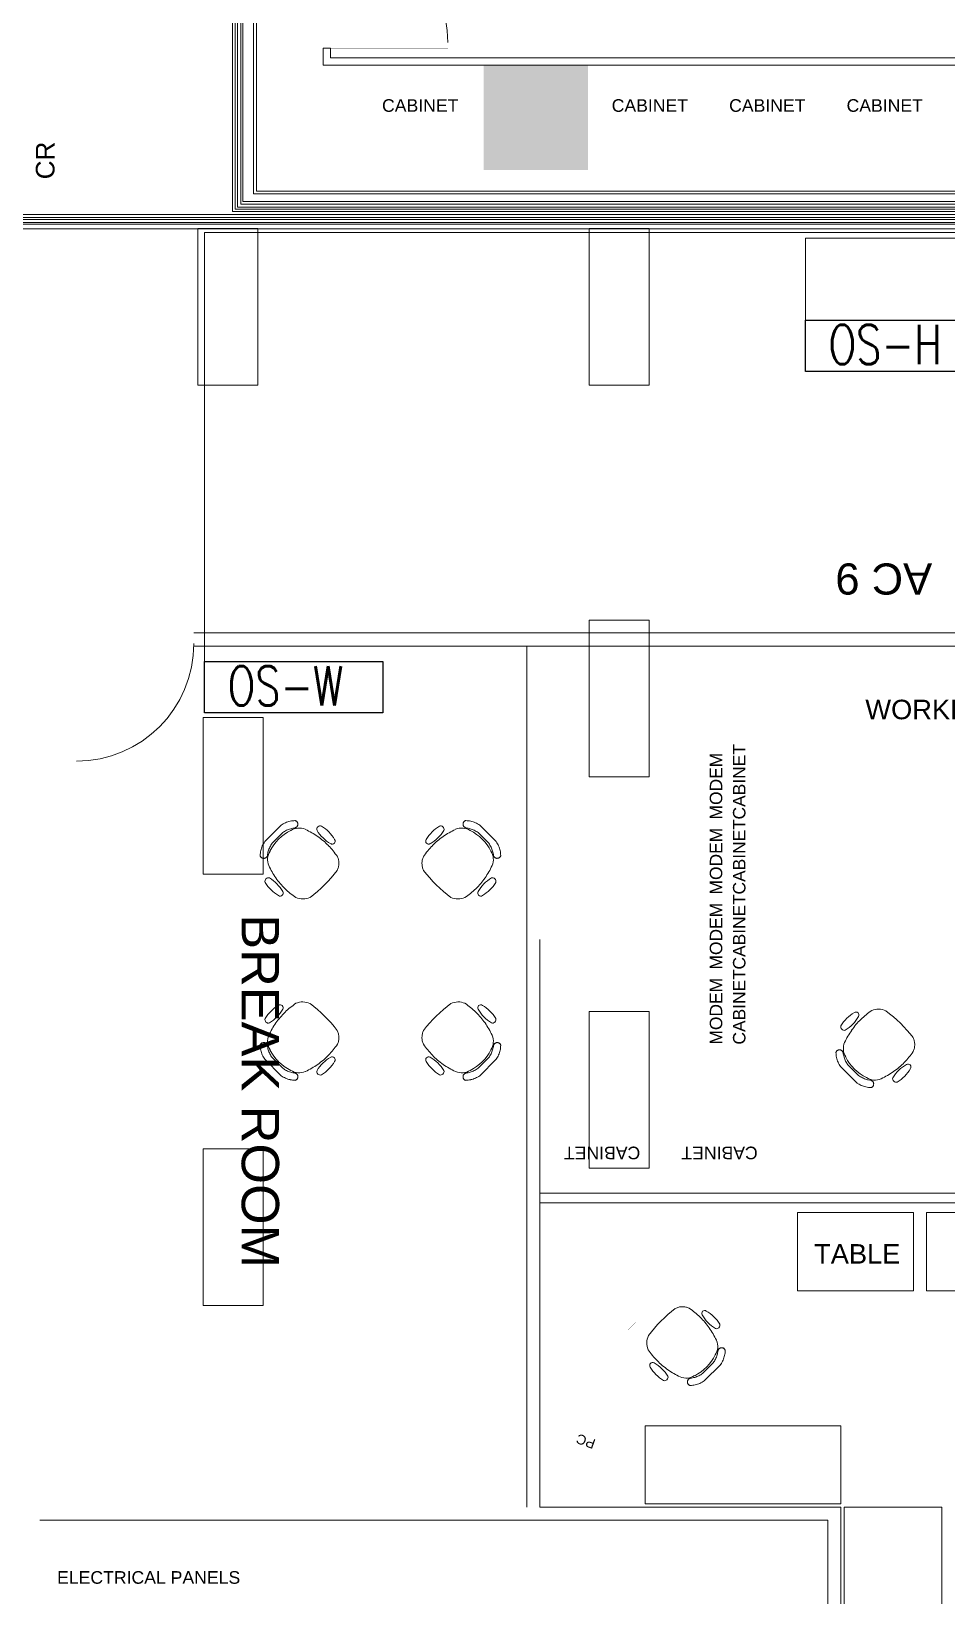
# Model space of a CAD drawing. Extents: x -6172 to 8039, y -4082 to 1639.
# Drawn here: x 283.3 to 563.9, y -737.5 to -257.9 of the extents above; entities that cross this region are included whole.
import ezdxf
from ezdxf.enums import TextEntityAlignment as Align

# ---------------------------------------------------------------- set-up
doc = ezdxf.new("R2010")
doc.units = 0
doc.header["$LTSCALE"] = 96
doc.header["$MEASUREMENT"] = 0
doc.layers.get('0').update_dxf_attribs({"linetype": 'CONTINUOUS', "lineweight": 0})
for name, color, linetype, lineweight in [('21', 7, 'CONTINUOUS', 0), ('A-ANNO-RMNA', 4, 'CONTINUOUS', 0), ('A-DOOR', 2, 'CONTINUOUS', 0), ('A-FURN-CHAR', 3, 'CONTINUOUS', 0), ('A-FURN-FILE', 3, 'CONTINUOUS', 0), ('A-FURN-PNLS', 2, 'CONTINUOUS', 0), ('A-FURN-WKSF', 3, 'CONTINUOUS', 0), ('A-GRID-COLS', 2, 'CONTINUOUS', 0), ('A-PATT-WALL', 1, 'CONTINUOUS', 0), ('A-WALL-FULL', 6, 'CONTINUOUS', 0), ('FLT-Peripheral Wiring', 214, 'CONTINUOUS', 0), ('NTS_NOT_TO_STANDARDS', 7, 'CONTINUOUS', 0)]:
    doc.layers.add(name, color=color, linetype=linetype, lineweight=lineweight)
doc.layers.add('FLT-Occupancy-Sensor', color=160, linetype='CONTINUOUS')
doc.styles.add('ARIAL', font='ARIAL', dxfattribs={"height": 0.2})
doc.styles.add('SIM-00', font='SIMPLEX.SHX', dxfattribs={"width": 0.75})

# ---------------------------------------------------------------- blocks, each defined once
blk = doc.blocks.new('24LITE')
at = {"layer": '21', "color": 7, "linetype": 'Continuous'}
for p, q in [((1.13, 81.75), (1.13, 9.75)), ((1.13, 81.75), (28.69, 81.75)), ((28.69, 81.75), (28.69, 9.75)), ((1.13, 9.75), (28.69, 9.75))]:
    blk.add_line(p, q, dxfattribs=at)
blk = doc.blocks.new('ZZ000001')
at = {"color": 0, "linetype": 'ByBlock', "xscale": 0.6666977108052228, "yscale": 0.6666977108052228}
for p in [(333.54, -372.92), (453.54, -372.92), (453.54, -492.92), (335.18, -522.75), (453.54, -612.93), (335.18, -655.01)]:
    blk.add_blockref('24LITE', p, dxfattribs=at)
blk = doc.blocks.new('ZZ000034')
at = {"layer": 'A-FURN-CHAR', "color": 8, "linetype": 'Continuous'}
for p, q in [((492.28, -666.08), (489.02, -669.34)), ((489.5, -671.64), (494.58, -666.57))]:
    blk.add_line(p, q, dxfattribs=at)
for centre, radius, start, end in [((505.8, -682.45), 41.53, 127.2404, 143.4682), ((482.92, -654.02), 5.14, 103.5538, 115.7376), ((482.89, -653.92), 5.04, 91.2029, 103.5516), ((482.89, -653.84), 4.96, 78.7158, 91.1974), ((482.9, -653.79), 4.91, 66.1507, 78.7063), ((471.91, -668.8), 23.4, 45.6234, 56.2042), ((471.74, -668.97), 23.64, 35.1071, 45.6174), ((489.65, -650.93), 0.891, 54.3254, 212.0085), ((498.97, -645.7), 11.58, 209.467, 238.6698), ((484.4, -660.24), 11.58, 31.3326, 60.1422), ((471.43, -669.18), 24.02, 24.7042, 35.1031), ((493.27, -654.56), 1.08, 252.8985, 18.3234), ((477.23, -659.97), 5.3, 155.1727, 203.1288), ((488.94, -661.06), 4.73, 327.1659, 23.2822), ((494.87, -662.61), 1.16, 123.9075, 135.1105), ((494.87, -662.62), 1.16, 112.7588, 123.9124), ((494.88, -662.62), 1.17, 101.6334, 112.76), ((494.88, -662.62), 1.17, 90.5123, 101.6379), ((494.88, -662.62), 1.16, 79.3651, 90.5161), ((494.88, -662.61), 1.16, 68.1686, 79.3674), ((494.88, -662.6), 1.15, 56.9066, 68.1689), ((494.89, -662.59), 1.14, 45.5741, 56.9064), ((491.81, -649.03), 23.4, 213.7952, 224.3789), ((473.71, -666.86), 0.891, 57.9938, 215.6769), ((468.49, -676.19), 11.58, 31.3325, 60.5354), ((491.98, -648.86), 23.64, 224.3846, 234.8979), ((480.27, -657.46), 14.08, 296.7942, 333.9004), ((485.98, -661.45), 7.82, 323.6359, 333.5957), ((486.06, -661.48), 7.73, 333.5893, 343.6239), ((486.19, -661.52), 7.59, 343.6187, 353.7747), ((494.84, -662.59), 1.13, 157.7157, 169.1178), ((494.85, -662.6), 1.13, 146.3776, 157.715), ((494.86, -662.6), 1.15, 135.1134, 146.3806), ((488.15, -662.14), 7.8, 325.379, 336.514), ((488.22, -662.17), 7.73, 336.5048, 347.7141), ((494.89, -662.59), 1.13, 34.1745, 45.5725), ((488.36, -662.2), 7.59, 347.7072, 359.0558), ((494.9, -662.58), 1.12, 22.7269, 34.1754), ((494.9, -662.58), 1.11, 11.2436, 22.7197), ((483.03, -661.61), 11.58, 209.8601, 238.6697), ((477.35, -670.48), 1.08, 251.6789, 17.1039), ((492.2, -648.55), 24.02, 234.9022, 245.3038), ((484.03, -666.03), 4.73, 246.7202, 302.8365), ((485.56, -671.94), 1.16, 146.0905, 157.244), ((485.55, -671.93), 1.16, 134.8912, 146.0941), ((485.54, -671.92), 1.15, 123.624, 134.8912), ((485.54, -671.92), 1.13, 112.2863, 123.6237), ((485.53, -671.91), 1.13, 100.8858, 112.2879), ((484.46, -663.25), 7.59, 276.2278, 286.3838), ((484.42, -663.12), 7.73, 286.3784, 296.4129), ((484.38, -663.04), 7.82, 296.4065, 306.3662), ((485.56, -671.94), 1.17, 168.3666, 179.4923), ((485.56, -671.94), 1.16, 179.4866, 190.6376), ((485.55, -671.94), 1.16, 190.6342, 201.833), ((485.56, -671.94), 1.17, 157.2402, 168.3667), ((485.54, -671.94), 1.15, 201.8329, 213.0952), ((485.53, -671.95), 1.14, 213.0972, 224.4295), ((485.52, -671.95), 1.13, 224.4292, 235.8271), ((485.52, -671.96), 1.12, 235.8283, 247.2768), ((485.52, -671.96), 1.11, 247.2812, 258.7574), ((485.14, -665.42), 7.59, 270.9465, 282.2951), ((485.11, -665.28), 7.73, 282.288, 293.4973), ((485.08, -665.21), 7.8, 293.4885, 304.6235)]:
    blk.add_arc(centre, radius, start, end, dxfattribs=at)
blk = doc.blocks.new('ZZ000036')
at = {"layer": 'A-FURN-CHAR', "color": 8, "linetype": 'Continuous'}
for p, q in [((531.29, -575.24), (536.36, -580.32)), ((536.85, -578.02), (533.58, -574.76))]:
    blk.add_line(p, q, dxfattribs=at)
for centre, radius, start, end in [((541.31, -568.77), 11.58, 119.8601, 148.6697), ((526.74, -554.23), 11.58, 301.3325, 330.5354), ((554.06, -577.72), 23.64, 134.3846, 144.8979), ((536.07, -559.45), 0.891, 327.9938, 125.6769), ((553.9, -577.55), 23.4, 123.7951, 134.3788), ((542.96, -562.97), 5.3, 65.1727, 113.1288), ((520.48, -591.54), 41.53, 37.2403, 53.4682), ((532.45, -563.09), 1.08, 161.6789, 287.1039), ((554.38, -577.94), 24.02, 144.9022, 155.3038), ((530.96, -571.26), 1.12, 145.8283, 157.2768), ((530.97, -571.26), 1.13, 134.4292, 145.8271), ((530.98, -571.27), 1.14, 123.0972, 134.4295), ((530.98, -571.28), 1.15, 111.8329, 123.0952), ((530.99, -571.29), 1.16, 100.6343, 111.833), ((530.99, -571.3), 1.16, 89.4866, 100.6376), ((530.99, -571.3), 1.17, 78.3666, 89.4923), ((530.99, -571.3), 1.17, 67.2402, 78.3667), ((530.99, -571.3), 1.16, 56.0905, 67.244), ((530.99, -571.29), 1.16, 44.8912, 56.0941), ((531, -571.28), 1.15, 33.624, 44.8912), ((536.9, -569.77), 4.73, 156.7202, 212.8365), ((548.91, -568.66), 5.14, 13.5538, 25.7377), ((549.13, -568.64), 4.91, 336.1507, 348.7063), ((549.01, -568.63), 5.04, 1.2029, 13.5516), ((549.09, -568.63), 4.96, 348.7158, 1.1974), ((530.96, -571.26), 1.11, 157.2812, 168.7574), ((537.51, -570.88), 7.59, 180.9465, 192.2951), ((537.65, -570.85), 7.73, 192.288, 203.4973), ((537.72, -570.82), 7.8, 203.4885, 214.6235), ((531.01, -571.28), 1.13, 22.2863, 33.6237), ((531.02, -571.27), 1.13, 10.8858, 22.2879), ((539.67, -570.2), 7.59, 186.2278, 196.3838), ((539.8, -570.16), 7.73, 196.3784, 206.4129), ((539.88, -570.12), 7.82, 206.4065, 216.3663), ((545.47, -566.01), 14.08, 206.7942, 243.9004), ((557.23, -584.71), 11.58, 119.467, 148.6698), ((533.96, -557.48), 23.64, 305.1071, 315.6174), ((534.13, -557.65), 23.4, 315.6234, 326.2042), ((552, -575.39), 0.891, 324.3254, 122.0085), ((541.48, -571.72), 7.82, 233.6358, 243.5957), ((541.44, -571.8), 7.73, 243.5893, 253.6239), ((541.4, -571.93), 7.59, 253.6187, 263.7747), ((541.86, -574.68), 4.73, 237.1659, 293.2822), ((540.33, -580.58), 1.13, 67.7157, 79.1178), ((540.33, -580.59), 1.13, 56.3776, 67.715), ((540.32, -580.6), 1.15, 45.1134, 56.3806), ((540.31, -580.61), 1.16, 33.9075, 45.1105), ((540.31, -580.61), 1.16, 22.7588, 33.9123), ((540.3, -580.62), 1.17, 11.6334, 22.76), ((533.74, -557.17), 24.02, 294.7042, 305.1031), ((548.36, -579.01), 1.08, 162.8985, 288.3234), ((542.68, -570.14), 11.58, 301.3326, 330.1422), ((540.79, -573.89), 7.8, 235.379, 246.514), ((540.76, -573.96), 7.73, 246.5047, 257.7141), ((540.73, -574.1), 7.59, 257.7072, 269.0558), ((540.35, -580.64), 1.11, 281.2436, 292.7197), ((540.34, -580.64), 1.12, 292.7269, 304.1754), ((540.34, -580.63), 1.13, 304.1746, 315.5725), ((540.33, -580.63), 1.14, 315.5741, 326.9064), ((540.32, -580.62), 1.15, 326.9066, 338.1689), ((540.31, -580.62), 1.16, 338.1686, 349.3675), ((540.3, -580.62), 1.17, 0.5123, 11.6379), ((540.31, -580.62), 1.16, 349.3651, 0.5161)]:
    blk.add_arc(centre, radius, start, end, dxfattribs=at)
blk = doc.blocks.new('ZZ000058')
at = {"layer": 'A-FURN-WKSF', "color": 8, "linetype": 'Continuous'}
for p, q in [((532.4, -770.34), (532.4, -710.34)), ((532.4, -710.34), (562.4, -710.34)), ((562.4, -710.34), (562.4, -770.34)), ((562.4, -770.34), (532.4, -770.34))]:
    blk.add_line(p, q, dxfattribs=at)
blk = doc.blocks.new('ZZ000060')
at = {"layer": 'A-FURN-WKSF', "color": 8, "linetype": 'Continuous'}
for p, q in [((557.66, -644.03), (557.66, -620.03)), ((557.66, -620.03), (617.66, -620.03)), ((617.66, -620.03), (617.66, -644.03)), ((617.66, -644.03), (557.66, -644.03))]:
    blk.add_line(p, q, dxfattribs=at)
blk = doc.blocks.new('ZZ000165')
at = {"layer": 'A-FURN-CHAR', "color": 8, "linetype": 'Continuous'}
for p, q in [((354.8, -573.02), (359.87, -578.09)), ((360.36, -575.8), (357.09, -572.53))]:
    blk.add_line(p, q, dxfattribs=at)
for centre, radius, start, end in [((377.41, -575.33), 23.4, 123.7951, 134.3788), ((366.46, -560.75), 5.3, 65.1727, 113.1288), ((343.98, -589.32), 41.53, 37.2403, 53.4682), ((355.95, -560.87), 1.08, 161.6789, 287.1039), ((364.82, -566.55), 11.58, 119.8601, 148.6697), ((350.25, -552.01), 11.58, 301.3325, 330.5354), ((377.57, -575.5), 23.64, 134.3846, 144.8979), ((359.58, -557.23), 0.891, 327.9938, 125.6769), ((360.41, -567.55), 4.73, 156.7202, 212.8365), ((377.89, -575.71), 24.02, 144.9022, 155.3038), ((372.42, -566.43), 5.14, 13.5538, 25.7377), ((372.52, -566.41), 5.04, 1.2029, 13.5516), ((354.47, -569.04), 1.11, 157.2812, 168.7574), ((361.02, -568.65), 7.59, 180.9465, 192.2951), ((354.47, -569.04), 1.12, 145.8283, 157.2768), ((354.48, -569.04), 1.13, 134.4292, 145.8271), ((361.16, -568.63), 7.73, 192.288, 203.4973), ((354.49, -569.05), 1.14, 123.0972, 134.4295), ((354.49, -569.06), 1.15, 111.8329, 123.0952), ((354.5, -569.07), 1.16, 100.6343, 111.833), ((354.5, -569.07), 1.16, 89.4866, 100.6376), ((354.5, -569.08), 1.17, 78.3666, 89.4923), ((354.5, -569.08), 1.17, 67.2402, 78.3667), ((354.5, -569.07), 1.16, 56.0905, 67.244), ((354.5, -569.07), 1.16, 44.8912, 56.0941), ((354.51, -569.06), 1.15, 33.624, 44.8912), ((354.52, -569.05), 1.13, 22.2863, 33.6237), ((354.53, -569.05), 1.13, 10.8858, 22.2879), ((363.18, -567.98), 7.59, 186.2278, 196.3838), ((363.31, -567.94), 7.73, 196.3784, 206.4129), ((368.98, -563.79), 14.08, 206.7942, 243.9004), ((357.63, -555.43), 23.4, 315.6234, 326.2042), ((372.64, -566.42), 4.91, 336.1507, 348.7063), ((372.6, -566.41), 4.96, 348.7158, 1.1974), ((361.23, -568.6), 7.8, 203.4885, 214.6235), ((363.39, -567.9), 7.82, 206.4065, 216.3663), ((357.25, -554.95), 24.02, 294.7042, 305.1031), ((380.73, -582.49), 11.58, 119.467, 148.6698), ((357.47, -555.26), 23.64, 305.1071, 315.6174), ((366.19, -567.92), 11.58, 301.3326, 330.1422), ((375.51, -573.16), 0.891, 324.3254, 122.0085), ((364.29, -571.66), 7.8, 235.379, 246.514), ((364.99, -569.5), 7.82, 233.6358, 243.5957), ((364.26, -571.73), 7.73, 246.5047, 257.7141), ((364.95, -569.58), 7.73, 243.5893, 253.6239), ((364.24, -571.87), 7.59, 257.7072, 269.0558), ((364.91, -569.71), 7.59, 253.6187, 263.7747), ((365.37, -572.46), 4.73, 237.1659, 293.2822), ((363.84, -578.36), 1.13, 67.7157, 79.1178), ((363.85, -578.42), 1.11, 281.2436, 292.7197), ((363.83, -578.37), 1.13, 56.3776, 67.715), ((363.85, -578.42), 1.12, 292.7269, 304.1754), ((363.83, -578.38), 1.15, 45.1134, 56.3806), ((363.85, -578.41), 1.13, 304.1746, 315.5725), ((363.82, -578.39), 1.16, 33.9075, 45.1105), ((363.84, -578.4), 1.14, 315.5741, 326.9064), ((363.82, -578.39), 1.16, 22.7588, 33.9123), ((363.83, -578.4), 1.15, 326.9066, 338.1689), ((363.81, -578.39), 1.17, 11.6334, 22.76), ((363.82, -578.39), 1.16, 338.1686, 349.3675), ((363.81, -578.39), 1.17, 0.5123, 11.6379), ((363.82, -578.39), 1.16, 349.3651, 0.5161), ((371.87, -576.79), 1.08, 162.8985, 288.3234)]:
    blk.add_arc(centre, radius, start, end, dxfattribs=at)
blk = doc.blocks.new('ZZ000166')
at = {"layer": 'A-FURN-CHAR', "color": 8, "linetype": 'Continuous'}
for p, q in [((420.21, -575.8), (423.48, -572.53)), ((425.77, -573.02), (420.7, -578.09))]:
    blk.add_line(p, q, dxfattribs=at)
for centre, radius, start, end in [((436.59, -589.32), 41.53, 126.5318, 142.7597), ((414.11, -560.75), 5.3, 66.8712, 114.8273), ((403.16, -575.33), 23.4, 45.6212, 56.2049), ((403, -575.5), 23.64, 35.1021, 45.6154), ((421, -557.23), 0.891, 54.3231, 212.0062), ((430.32, -552.01), 11.58, 209.4646, 238.6675), ((415.75, -566.55), 11.58, 31.3303, 60.1399), ((424.62, -560.87), 1.08, 252.8961, 18.3211), ((408.05, -566.41), 5.04, 166.4483, 178.7971), ((408.15, -566.43), 5.14, 154.2623, 166.4462), ((402.68, -575.71), 24.02, 24.6962, 35.0978), ((420.16, -567.55), 4.73, 327.1635, 23.2798), ((407.97, -566.41), 4.96, 178.8026, 191.2842), ((407.93, -566.42), 4.91, 191.2937, 203.8493), ((422.94, -555.43), 23.4, 213.7958, 224.3766), ((411.59, -563.79), 14.08, 296.0996, 333.2058), ((417.26, -567.94), 7.73, 333.5871, 343.6216), ((417.39, -567.98), 7.59, 343.6161, 353.7722), ((426.04, -569.05), 1.13, 157.7121, 169.1142), ((426.05, -569.05), 1.13, 146.3763, 157.7137), ((426.06, -569.06), 1.15, 135.1088, 146.376), ((426.07, -569.07), 1.16, 123.9059, 135.1088), ((426.07, -569.07), 1.16, 112.756, 123.9095), ((426.07, -569.08), 1.17, 101.6333, 112.7598), ((426.07, -569.08), 1.17, 90.5077, 101.6334), ((426.07, -569.07), 1.16, 79.3624, 90.5134), ((426.08, -569.07), 1.16, 68.167, 79.3657), ((426.08, -569.06), 1.15, 56.9048, 68.1671), ((419.42, -568.63), 7.73, 336.5027, 347.712), ((426.08, -569.05), 1.14, 45.5705, 56.9028), ((426.09, -569.04), 1.13, 34.1729, 45.5709), ((419.55, -568.65), 7.59, 347.7049, 359.0535), ((426.1, -569.04), 1.12, 22.7232, 34.1717), ((426.1, -569.04), 1.11, 11.2427, 22.7188), ((405.06, -573.16), 0.891, 57.9915, 215.6746), ((414.38, -567.92), 11.58, 209.8578, 238.6674), ((399.84, -582.49), 11.58, 31.3302, 60.533), ((423.1, -555.26), 23.64, 224.3826, 234.8929), ((423.32, -554.95), 24.02, 234.8969, 245.2958), ((417.18, -567.9), 7.82, 323.6337, 333.5935), ((419.34, -568.6), 7.8, 325.3765, 336.5115), ((408.7, -576.79), 1.08, 251.6766, 17.1015), ((415.2, -572.46), 4.73, 246.7178, 302.8341), ((416.76, -578.39), 1.17, 168.3621, 179.4877), ((416.75, -578.39), 1.16, 179.4838, 190.6349), ((416.75, -578.39), 1.16, 190.6326, 201.8314), ((416.76, -578.39), 1.17, 157.24, 168.3666), ((416.74, -578.4), 1.15, 201.8311, 213.0934), ((416.75, -578.39), 1.16, 146.0876, 157.2412), ((416.73, -578.4), 1.14, 213.0936, 224.4259), ((416.75, -578.39), 1.16, 134.8895, 146.0925), ((416.72, -578.41), 1.13, 224.4274, 235.8255), ((416.74, -578.38), 1.15, 123.6194, 134.8866), ((416.72, -578.42), 1.12, 235.8246, 247.2731), ((416.74, -578.37), 1.13, 112.285, 123.6224), ((416.72, -578.42), 1.11, 247.2803, 258.7564), ((416.73, -578.36), 1.13, 100.8822, 112.2843), ((416.33, -571.87), 7.59, 270.9442, 282.2928), ((415.66, -569.71), 7.59, 276.2253, 286.3813), ((415.62, -569.58), 7.73, 286.3761, 296.4107), ((416.31, -571.73), 7.73, 282.2859, 293.4952), ((415.58, -569.5), 7.82, 296.4043, 306.3641), ((416.28, -571.66), 7.8, 293.486, 304.621)]:
    blk.add_arc(centre, radius, start, end, dxfattribs=at)
blk = doc.blocks.new('ZZ000167')
at = {"layer": 'A-FURN-CHAR', "color": 8, "linetype": 'Continuous'}
for p, q in [((425.77, -506.33), (420.7, -501.26)), ((420.21, -503.56), (423.48, -506.82))]:
    blk.add_line(p, q, dxfattribs=at)
for centre, radius, start, end in [((414.38, -511.44), 11.58, 121.3326, 150.1422), ((399.84, -496.87), 11.58, 299.467, 328.6699), ((408.7, -502.57), 1.08, 342.8985, 108.3234), ((423.32, -524.41), 24.02, 114.7042, 125.1031), ((415.2, -506.89), 4.73, 57.1659, 113.2822), ((416.75, -500.96), 1.16, 169.3651, 180.5161), ((416.76, -500.96), 1.17, 180.5123, 191.6379), ((416.75, -500.96), 1.16, 158.1686, 169.3674), ((416.76, -500.96), 1.17, 191.6334, 202.76), ((416.74, -500.96), 1.15, 146.9066, 158.1689), ((416.75, -500.97), 1.16, 202.7588, 213.9123), ((416.73, -500.95), 1.14, 135.5741, 146.9064), ((416.75, -500.97), 1.16, 213.9075, 225.1105), ((416.72, -500.95), 1.13, 124.1745, 135.5725), ((416.74, -500.98), 1.15, 225.1134, 236.3806), ((416.72, -500.94), 1.12, 112.7269, 124.1754), ((416.74, -500.98), 1.13, 236.3776, 247.715), ((416.72, -500.94), 1.11, 101.2436, 112.7197), ((416.73, -500.99), 1.13, 247.7157, 259.1178), ((416.33, -507.48), 7.59, 77.7072, 89.0558), ((415.66, -509.65), 7.59, 73.6188, 83.7747), ((411.59, -515.57), 14.08, 26.7942, 63.9004), ((415.62, -509.78), 7.73, 63.5893, 73.6239), ((416.31, -507.62), 7.73, 66.5048, 77.7141), ((415.58, -509.86), 7.82, 53.6359, 63.5957), ((416.28, -507.69), 7.8, 55.379, 66.514), ((422.94, -523.93), 23.4, 135.6234, 146.2042), ((405.06, -506.19), 0.891, 144.3254, 302.0085), ((423.1, -524.09), 23.64, 125.1071, 135.6174), ((417.18, -511.45), 7.82, 26.4065, 36.3663), ((417.26, -511.42), 7.73, 16.3784, 26.4129), ((419.34, -510.76), 7.8, 23.4885, 34.6235), ((419.42, -510.73), 7.73, 12.288, 23.4973), ((407.97, -512.95), 4.96, 168.7158, 181.1974), ((408.05, -512.95), 5.04, 181.2029, 193.5517), ((407.93, -512.94), 4.91, 156.1507, 168.7063), ((420.16, -511.81), 4.73, 336.7202, 32.8365), ((417.39, -511.38), 7.59, 6.2278, 16.3838), ((426.04, -510.3), 1.13, 190.8858, 202.2879), ((426.05, -510.3), 1.13, 202.2863, 213.6236), ((426.06, -510.3), 1.15, 213.624, 224.8912), ((426.07, -510.29), 1.16, 224.8912, 236.0941), ((426.07, -510.28), 1.16, 236.0905, 247.244), ((426.07, -510.28), 1.17, 247.2402, 258.3667), ((426.07, -510.28), 1.17, 258.3666, 269.4923), ((426.07, -510.28), 1.16, 269.4866, 280.6376), ((426.08, -510.29), 1.16, 280.6342, 291.833), ((426.08, -510.3), 1.15, 291.8329, 303.0952), ((426.08, -510.31), 1.14, 303.0972, 314.4295), ((426.09, -510.31), 1.13, 314.4291, 325.8271), ((419.55, -510.7), 7.59, 0.9465, 12.2951), ((426.1, -510.32), 1.12, 325.8283, 337.2768), ((426.1, -510.32), 1.11, 337.2812, 348.7574), ((408.15, -512.92), 5.14, 193.5538, 205.7377), ((436.59, -490.04), 41.53, 217.2403, 233.4682), ((403, -503.86), 23.64, 314.3846, 324.8979), ((430.32, -527.35), 11.58, 121.3325, 150.5354), ((402.68, -503.64), 24.02, 324.9022, 335.3038), ((424.62, -518.49), 1.08, 341.6789, 107.1039), ((403.16, -504.03), 23.4, 303.7951, 314.3788), ((421, -522.13), 0.891, 147.9938, 305.6769), ((415.75, -512.81), 11.58, 299.8601, 328.6697), ((414.11, -518.6), 5.3, 245.1727, 293.1288)]:
    blk.add_arc(centre, radius, start, end, dxfattribs=at)
blk = doc.blocks.new('ZZ000168')
at = {"layer": 'A-FURN-CHAR', "color": 8, "linetype": 'Continuous'}
for p, q in [((354.8, -506.33), (359.87, -501.26)), ((360.36, -503.56), (357.09, -506.82))]:
    blk.add_line(p, q, dxfattribs=at)
for centre, radius, start, end in [((368.98, -515.57), 14.08, 116.0996, 153.2058), ((364.29, -507.69), 7.8, 113.486, 124.621), ((364.99, -509.86), 7.82, 116.4043, 126.3641), ((364.26, -507.62), 7.73, 102.2859, 113.4953), ((364.95, -509.78), 7.73, 106.3761, 116.4107), ((364.24, -507.48), 7.59, 90.9442, 102.2928), ((364.91, -509.65), 7.59, 96.2253, 106.3813), ((365.37, -506.89), 4.73, 66.7178, 122.8341), ((363.84, -500.99), 1.13, 280.8822, 292.2843), ((363.85, -500.94), 1.11, 67.2803, 78.7564), ((363.83, -500.98), 1.13, 292.285, 303.6224), ((363.85, -500.94), 1.12, 55.8246, 67.2731), ((363.83, -500.98), 1.15, 303.6194, 314.8866), ((363.85, -500.95), 1.13, 44.4274, 55.8254), ((363.82, -500.97), 1.16, 314.8895, 326.0925), ((363.84, -500.95), 1.14, 33.0936, 44.4259), ((363.82, -500.97), 1.16, 326.0876, 337.2411), ((363.83, -500.96), 1.15, 21.8311, 33.0934), ((363.81, -500.96), 1.17, 337.2401, 348.3666), ((363.82, -500.96), 1.16, 10.6325, 21.8314), ((363.81, -500.96), 1.17, 348.3621, 359.4877), ((363.82, -500.96), 1.16, 359.4839, 10.6349), ((357.25, -524.41), 24.02, 54.8969, 65.2958), ((371.87, -502.57), 1.08, 71.6766, 197.1015), ((380.73, -496.87), 11.58, 211.3302, 240.533), ((366.19, -511.44), 11.58, 29.8578, 58.6674), ((361.16, -510.73), 7.73, 156.5027, 167.712), ((361.23, -510.76), 7.8, 145.3765, 156.5115), ((363.31, -511.42), 7.73, 153.5871, 163.6216), ((363.39, -511.45), 7.82, 143.6337, 153.5935), ((357.47, -524.09), 23.64, 44.3826, 54.8929), ((357.63, -523.93), 23.4, 33.7958, 44.3766), ((375.51, -506.19), 0.891, 237.9915, 35.6746), ((354.47, -510.32), 1.11, 191.2426, 202.7188), ((361.02, -510.7), 7.59, 167.7049, 179.0535), ((354.47, -510.32), 1.12, 202.7232, 214.1717), ((354.48, -510.31), 1.13, 214.1729, 225.5708), ((354.49, -510.31), 1.14, 225.5705, 236.9028), ((354.49, -510.3), 1.15, 236.9048, 248.1671), ((354.5, -510.29), 1.16, 248.167, 259.3658), ((354.5, -510.28), 1.16, 259.3624, 270.5134), ((354.5, -510.28), 1.17, 270.5077, 281.6334), ((354.5, -510.28), 1.17, 281.6333, 292.7598), ((354.5, -510.28), 1.16, 292.756, 303.9095), ((354.5, -510.29), 1.16, 303.9059, 315.1088), ((354.51, -510.3), 1.15, 315.1088, 326.376), ((354.52, -510.3), 1.13, 326.3763, 337.7137), ((354.53, -510.3), 1.13, 337.7121, 349.1142), ((363.18, -511.38), 7.59, 163.6162, 173.7722), ((360.41, -511.81), 4.73, 147.1635, 203.2798), ((372.64, -512.94), 4.91, 11.2937, 23.8493), ((372.52, -512.95), 5.04, 346.4484, 358.7971), ((372.6, -512.95), 4.96, 358.8026, 11.2842), ((355.95, -518.49), 1.08, 72.8961, 198.3211), ((377.89, -503.64), 24.02, 204.6962, 215.0978), ((350.25, -527.35), 11.58, 29.4646, 58.6675), ((377.57, -503.86), 23.64, 215.1021, 225.6154), ((343.98, -490.04), 41.53, 306.5318, 322.7597), ((372.42, -512.92), 5.14, 334.2623, 346.4462), ((364.82, -512.81), 11.58, 211.3303, 240.1399), ((359.58, -522.13), 0.891, 234.3231, 32.0062), ((377.41, -504.03), 23.4, 225.6211, 236.2048), ((366.46, -518.6), 5.3, 246.8712, 294.8273)]:
    blk.add_arc(centre, radius, start, end, dxfattribs=at)
blk = doc.blocks.new('FLT-Occupancy Sensor Hallway')
at = {"layer": 'FLT-Occupancy-Sensor'}
blk.add_lwpolyline([(0, 0), (54.64, 0), (54.64, -15.71), (0, -15.71)], close=True, dxfattribs=at)
at = {"layer": 'FLT-Occupancy-Sensor', "insert": (7.08, -1.46), "char_height": 12, "width": 54.6376, "attachment_point": 1, "style": 'SIM-00'}
blk.add_mtext('OS-H', dxfattribs=at)
blk = doc.blocks.new('FLT-Occupancy Sensor Wall Mount')
at = {"layer": 'FLT-Occupancy-Sensor'}
blk.add_lwpolyline([(0, 0), (54.64, 0), (54.64, -15.71), (0, -15.71)], close=True, dxfattribs=at)
at = {"layer": 'FLT-Occupancy-Sensor', "insert": (7.08, -1.46), "char_height": 12, "width": 54.6376, "attachment_point": 1, "style": 'SIM-00'}
blk.add_mtext('OS-W', dxfattribs=at)

msp = doc.modelspace()

# ---------------------------------------------------------------- linework, layer by layer
at = {"layer": 'A-DOOR', "const_width": 0.00174}
for points in [[(374.98, -263.11), (410.97, -263.11), (410.97, -261.34), (374.98, -261.34), (374.98, -263.11)], [(297.1, -445.63), (297.1, -481.63), (298.85, -481.63), (298.85, -445.63), (297.1, -445.63)]]:
    msp.add_lwpolyline(points, dxfattribs=at)
at = {"layer": 'A-DOOR'}
for centre, start, end in [((374.97, -261.34), 0, 90), ((297.1, -445.63), 270, 0)]:
    msp.add_arc(centre, 36, start, end, dxfattribs=at)
at = {"layer": 'A-FURN-FILE', "const_width": 0.00174}
for points in [[(440.16, -595.1), (476.16, -595.1), (476.16, -613.1), (440.16, -613.1), (440.16, -595.1)], [(476.16, -595.1), (512.16, -595.1), (512.16, -613.1), (476.16, -613.1), (476.16, -595.1)]]:
    msp.add_lwpolyline(points, dxfattribs=at)
at = {"layer": 'A-FURN-PNLS', "const_width": 0.00174}
for points in [[(442.16, -620.02), (442.16, -618.02), (478.16, -618.02), (478.16, -620.02)], [(514.16, -620.02), (514.16, -618.02), (478.16, -618.02), (478.16, -620.02)], [(442.16, -656.02), (440.16, -656.02), (440.16, -620.02), (442.16, -620.02)], [(516.16, -620.03), (516.16, -644.03), (514.16, -644.03), (514.16, -620.03), (516.16, -620.03)], [(442.16, -704.02), (440.16, -704.02), (440.16, -656.02), (442.16, -656.02)], [(442.16, -706.02), (466.16, -706.02), (466.16, -704.02), (442.16, -704.02), (442.16, -706.02)]]:
    msp.add_lwpolyline(points, dxfattribs=at)
at = {"layer": 'A-FURN-WKSF'}
for p, q in [((518.16, -644.03), (518.16, -620.03)), ((518.16, -620.03), (553.66, -620.03)), ((553.66, -620.03), (553.66, -644.03)), ((553.66, -644.03), (518.16, -644.03)), ((471.4, -685.34), (531.4, -685.34)), ((471.4, -709.34), (471.4, -685.34)), ((531.4, -709.34), (531.4, -685.34)), ((531.4, -709.34), (471.4, -709.34))]:
    msp.add_line(p, q, dxfattribs=at)
at = {"layer": 'A-FURN-WKSF', "const_width": 0.00174}
for points in [[(478.16, -644.03), (478.16, -620.02), (442.16, -620.02), (442.16, -656.02), (466.16, -656.02), (478.16, -644.03)], [(478.16, -644.03), (514.16, -644.03), (514.16, -620.02), (478.16, -620.02), (478.16, -644.03)], [(466.16, -704.02), (466.16, -656.02), (442.16, -656.02), (442.16, -704.02), (466.16, -704.02)]]:
    msp.add_lwpolyline(points, dxfattribs=at)
at = {"layer": 'A-GRID-COLS', "const_width": 0.00174}
for points in [[(421.93, -268.4), (453.92, -300.41)], [(421.93, -300.41), (453.93, -268.4)], [(421.93, -300.41), (421.93, -268.4), (453.93, -268.4), (453.92, -300.41), (421.93, -300.41)], [(437.92, -284.4), (437.92, -284.4)]]:
    msp.add_lwpolyline(points, dxfattribs=at)
at = {"layer": 'A-PATT-WALL'}
msp.add_solid([(421.93, -268.41), (453.92, -268.41), (421.93, -300.41), (453.92, -300.41)], dxfattribs=at)
at = {"layer": 'A-WALL-FULL'}
for p, q in [((372.73, -268.33), (372.73, -263.08)), ((374.98, -263.08), (372.73, -263.08)), ((374.98, -266.08), (374.98, -263.08)), ((837.64, -268.33), (372.73, -268.33)), ((374.98, -266.08), (837.64, -266.08)), ((687.89, -442.37), (333.1, -442.37)), ((333.1, -446.38), (687.89, -446.38)), ((435.16, -710.34), (435.16, -446.38)), ((439.16, -710.34), (439.16, -536.35)), ((809.14, -614.07), (439.16, -614.07)), ((439.16, -617.07), (809.14, -617.08)), ((527.4, -714.34), (285.9, -714.34)), ((439.16, -710.34), (531.4, -710.34)), ((527.4, -1047.33), (527.4, -714.34)), ((531.4, -710.34), (531.4, -1047.33))]:
    msp.add_line(p, q, dxfattribs=at)
at = {"layer": 'A-WALL-FULL', "const_width": 0.00174}
for points in [[(297.1, -442.37), (276.94, -442.37)], [(297.1, -446.38), (297.1, -442.37)], [(333.1, -442.37), (333.1, -446.38)], [(276.94, -446.38), (297.1, -446.38)], [(285.9, -714.34), (285.9, -446.38)], [(289.9, -446.38), (289.9, -710.34), (435.16, -710.34)], [(439.16, -536.35), (439.16, -446.38)]]:
    msp.add_lwpolyline(points, dxfattribs=at)
at = {"layer": 'FLT-Peripheral Wiring'}
for points in [[(182.85, 881.12), (182.85, 221.71), (351.41, 221.71), (351.41, -307.74), (888.44, -307.74), (888.44, -1195.48), (973.25, -1195.48)], [(142.31, 770.96), (179.72, 770.96), (179.72, 218.68), (348.15, 218.68), (348.15, -310.15), (887.01, -310.15), (887.01, -1196.7), (973.25, -1196.7)], [(-136.1, 587.3), (178.65, 587.3), (178.65, 217.71), (347.49, 217.71), (347.49, -310.91), (886.29, -310.91), (886.29, -1196.85), (973.25, -1196.85)], [(162.15, 412.05), (177.65, 412.05), (177.65, 216.97), (346.46, 216.97), (346.46, -311.8), (885.69, -311.8), (885.69, -1197.17), (973.25, -1197.17)], [(136, 200.71), (179.75, 200.71), (179.75, 216.18), (345.78, 216.18), (345.78, -312.48), (884.83, -312.48), (884.83, -1197.57), (973.25, -1197.57)], [(383.15, 105.83), (352.3, 105.83), (352.3, -306.93), (889.12, -306.93), (889.12, -1194.89), (973.25, -1194.89)], [(326.49, -19.13), (344.96, -19.13), (344.96, -313.13), (883.94, -313.13), (883.94, -1198.02), (973.25, -1198.02)], [(134.6, -65.11), (134.6, -314.14), (883.21, -314.14), (883.21, -1198.47), (973.25, -1198.47)], [(-114.97, -223.77), (133.4, -223.77), (133.4, -315.02), (882.15, -315.02), (882.15, -1198.98), (973.25, -1198.98)], [(127.27, -257.98), (132.05, -257.98), (132.05, -315.67), (881.06, -315.67), (881.06, -1199.54), (973.25, -1199.54)], [(22.58, -833.14), (268.37, -833.14), (268.37, -317.01), (879.21, -317.01), (879.21, -1200.84), (973.25, -1200.84)], [(104.2, -542.52), (267, -542.52), (267, -316.5), (880.24, -316.5), (880.24, -1200.13), (973.25, -1200.13)], [(275.62, -856.25), (275.62, -318.47), (877.99, -318.47), (877.99, -1201.86), (973.25, -1201.86)], [(336.34, -451.12), (336.34, -319.62), (876.58, -319.62), (876.58, -1202.85), (973.25, -1202.85)], [(520.55, -346.48), (520.55, -321.31), (874.65, -321.31), (874.65, -1203.76), (973.25, -1203.76)]]:
    msp.add_lwpolyline(points, dxfattribs=at)

# ---------------------------------------------------------------- block references
for name in ['ZZ000001', 'ZZ000168', 'ZZ000167', 'ZZ000165', 'ZZ000166', 'ZZ000036', 'ZZ000060', 'ZZ000034', 'ZZ000058']:
    msp.add_blockref(name, (0, 0))
at = {"layer": 'FLT-Occupancy-Sensor'}
for name, p in [('FLT-Occupancy Sensor Hallway', (520.55, -346.48)), ('FLT-Occupancy Sensor Wall Mount', (336.34, -451.12))]:
    msp.add_blockref(name, p, dxfattribs=at)

# ---------------------------------------------------------------- texts
at = {"layer": 'A-ANNO-RMNA', "style": 'ARIAL'}
msp.add_text('BREAK ROOM', height=11.453, rotation=270, dxfattribs=at).set_placement((347.75, -582.82), align=Align.CENTER)
at = {"layer": 'NTS_NOT_TO_STANDARDS', "style": 'ARIAL'}
for s, height, p in [('CABINET', 3.865, (402.47, -282.62)), ('CABINET', 3.865, (472.86, -282.62)), ('CABINET', 3.865, (508.86, -282.62)), ('CABINET', 3.865, (544.86, -282.62)), ('ELECTRICAL PANELS', 3.867, (319.23, -733.8))]:
    msp.add_text(s, height=height, dxfattribs=at).set_placement(p, align=Align.CENTER)
for s, height, rotation, p in [('CR', 5.727, 90, (290.38, -303.31)), ('AC 9', 9.544, 180.0022, (559.4, -421.04)), ('CABINET', 3.818, 90, (502.16, -499.53)), ('MODEM ', 3.818, 90, (495.05, -499.53)), ('MODEM ', 3.818, 90, (495.05, -522.53)), ('CABINET', 3.818, 90, (502.16, -522.53)), ('CABINET', 3.818, 90, (502.16, -545.53)), ('MODEM ', 3.818, 90, (495.05, -545.53)), ('CABINET', 3.818, 90, (502.16, -568.53)), ('MODEM ', 3.818, 90, (495.05, -568.53))]:
    msp.add_text(s, height=height, rotation=rotation, dxfattribs=at).set_placement(p)
for s, height, p in [('WORKBENCH', 5.979, (538.92, -468.81)), ('TABLE', 5.965, (523.23, -635.66))]:
    msp.add_text(s, height=height, dxfattribs=at).set_placement(p)
for s, height, rotation, p in [('CABINET', 3.865, 180, (458.23, -599.81)), ('CABINET', 3.865, 180, (494.23, -599.81)), ('PC', 3.008, 160, (453.73, -688.72))]:
    msp.add_text(s, height=height, rotation=rotation, dxfattribs=at).set_placement(p, align=Align.CENTER)

doc.saveas('drawing.dxf')
